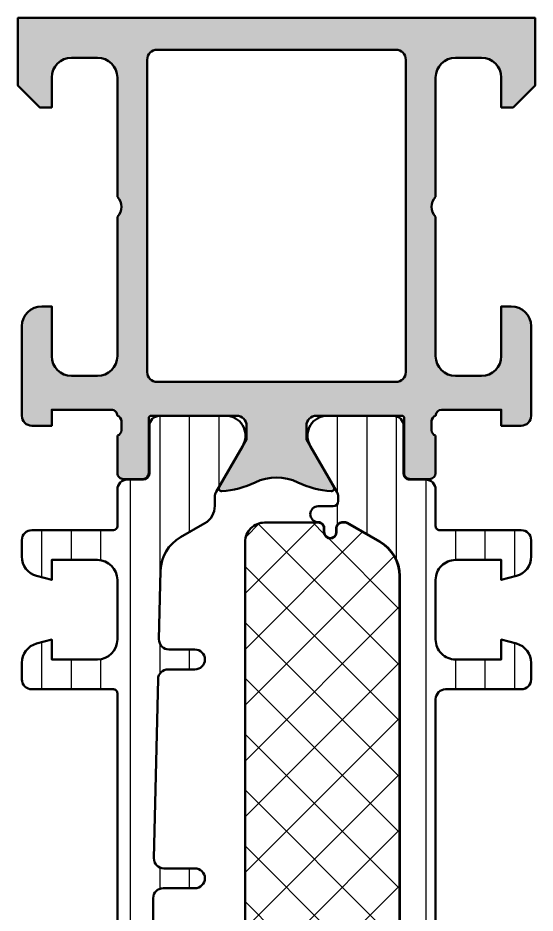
# Model space of a CAD drawing. Extents: x 0 to 107, y 0 to 90.
# Drawn here: x 30 to 56, y 45 to 90 of the extents above; entities that cross this region are included whole.
import ezdxf

# ---------------------------------------------------------------- set-up
doc = ezdxf.new("R2010")
doc.units = 0
for name, color, linetype, lineweight in [('0S-Alu contour', 7, 'Continuous', 50), ('0S-Alu hatch', 252, 'Continuous', 25), ('0S-Plastic contour', 254, 'Continuous', 50), ('0S-Plastic hatch', 253, 'Continuous', 25), ('0S-PT contour', 91, 'Continuous', 50), ('0S-PT hatch', 103, 'Continuous', 25)]:
    doc.layers.add(name, color=color, linetype=linetype, lineweight=lineweight)
pattern_1 = [(90, (0, 0), (-1.4859, 0), [])]

# ---------------------------------------------------------------- blocks, each defined once
blk = doc.blocks.new('284595__3BD5218A_EC64_46D0_82F6_E724B18B5A6B___8C823712_306E_4C20_992F_7DF434654752_')
at = {"layer": '0S-Plastic hatch'}
h = blk.add_hatch(dxfattribs=at)
h.set_pattern_fill('ANSI31', color=256, scale=0.4680000000000001, angle=45, style=0)
h.set_pattern_definition(pattern_1)
edge = h.paths.add_edge_path()
edge.add_line((55.80000031716405, 62.91925062692974), (55.80000031716405, 63.74999985030413))
edge.add_arc((55.30000031716406, 63.74999985030415), 0.4999999999999858, 0, 89.99999999999837)
edge.add_line((55.30000031716408, 64.24999985030414), (51.20000031716406, 64.24999985030408))
edge.add_ellipse((51.20000031716405, 64.44999985030408), major_axis=(-0.2000000000000028, 0), ratio=1, start_angle=0, end_angle=90.00000000000199, ccw=False)
edge.add_line((51.00000031716406, 64.44999985030408), (51.00000031716405, 66.2900055292136))
edge.add_arc((50.50000299606637, 66.2900055292136), 0.4999973210976876, 0, 90.00030698202619)
edge.add_line((50.50000031715716, 66.7900028503041), (49.68966898382381, 66.7900028503041))
edge.add_ellipse((49.6896689838238, 67.0900028503041), major_axis=(-0.2999999999999829, 0), ratio=1, start_angle=0, end_angle=90.00000000000409, ccw=False)
edge.add_line((49.38966898382381, 67.0900028503041), (49.39000093422084, 69.49000123324036))
edge.add_arc((48.89000495678221, 69.49000387286549), 0.4999959774455975, 359.9996975182267, 450.0003024811826)
edge.add_line((48.89000231715716, 69.98999985030412), (45.41346081905766, 69.98999985030412))
edge.add_arc((45.55577146804902, 69.00018177558127), 0.9999960709244742, 98.18160805189984, 212.7270160998405)
edge.add_line((44.71451881905767, 68.45954685030412), (46.03303566836882, 66.17580836363183))
edge.add_ellipse((45.6000229516385, 65.9258083893323), major_axis=(-0.4999999999999406, 0), ratio=1, start_angle=179.994256176766, end_angle=209.9999965993448, ccw=False)
edge.add_line((46.10002294912599, 65.92575826501847), (46.10000031715464, 65.69999985032166))
edge.add_ellipse((45.85000031713714, 65.69999985032165), major_axis=(-0.2500000000175007, 0), ratio=1, start_angle=90.00000000000159, end_angle=180, ccw=False)
edge.add_line((45.85000031713714, 65.44999985030415), (45.09959367777305, 65.44999985030411))
edge.add_arc((45.09959367777305, 65.05074077718734), 0.3992590731167667, 90, 270)
edge.add_ellipse((45.09959367777309, 64.34999985030403), major_axis=(-0.3014818537665462, 0), ratio=1, start_angle=180, end_angle=270.00000000000676, ccw=False)
edge.add_line((45.40107553153964, 64.34999985030407), (45.40107553153964, 64.14942905501786))
edge.add_arc((45.7005047362534, 64.14942905501789), 0.2994292047137605, 180, 360)
edge.add_line((45.99993394096716, 64.14942905501792), (45.99993394096716, 64.34999985030419))
edge.add_ellipse((46.29993394096714, 64.34999985030414), major_axis=(-0.2999999999999758, 0), ratio=1, start_angle=273.39363927145547, end_angle=360, ccw=False)
edge.add_line((46.2821752750787, 64.64947377201662), (46.46501312662448, 64.64947377201665))
edge.add_ellipse((46.46501312662459, 64.44947377201655), major_axis=(-0.2000000000001023, 0), ratio=1, start_angle=240.0000000000378, end_angle=270.0000000000305, ccw=False)
edge.add_line((46.56501312662452, 64.62267885277359), (48.20000031716407, 63.67871855819386))
edge.add_ellipse((47.20000031716416, 61.94666775062508), major_axis=(-1.999999999999871, 0), ratio=1, start_angle=180, end_angle=240.0000000000009, ccw=False)
edge.add_line((49.20000031716404, 61.9466677506251), (49.20000031716405, 20.55333194993597))
edge.add_ellipse((47.20000031716406, 20.553331949936), major_axis=(-1.999999999999985, 0), ratio=1, start_angle=119.9999999999998, end_angle=180, ccw=False)
edge.add_line((48.20000031716404, 18.82128114236713), (46.56501312662454, 17.87732084778762))
edge.add_ellipse((46.46501312662434, 18.05052592854439), major_axis=(-0.2000000000000009, 0), ratio=1, start_angle=90.00000000006918, end_angle=120.00000000006611, ccw=False)
edge.add_line((46.46501312662458, 17.85052592854439), (46.28217527507868, 17.85052592854445))
edge.add_ellipse((46.29993394096711, 18.14999985025689), major_axis=(-0.2999999999999501, 0), ratio=1, start_angle=0, end_angle=86.60636072854561, ccw=False)
edge.add_line((45.99993394096716, 18.14999985025688), (45.99993394096716, 18.35057064554315))
edge.add_arc((45.7005047362534, 18.35057064554315), 0.2994292047137605, 0, 180)
edge.add_line((45.40107553153965, 18.35057064554315), (45.40107553153965, 18.14999985025688))
edge.add_ellipse((45.0995936777731, 18.14999985025699), major_axis=(-0.3014818537665462, 0), ratio=1, start_angle=89.99999999999199, end_angle=180, ccw=False)
edge.add_arc((45.09959367777305, 17.4492589233737), 0.3992590731167524, 90, 270)
edge.add_line((45.09959367777305, 17.04999985025694), (45.85000031713718, 17.04999985025692))
edge.add_ellipse((45.85000031713716, 16.79999985023943), major_axis=(-0.2500000000174865, 0), ratio=1, start_angle=180, end_angle=269.9999999999935, ccw=False)
edge.add_line((46.10000031715464, 16.79999985023935), (46.10002294912599, 16.57424143554255))
edge.add_ellipse((45.60002295163844, 16.57419131122876), major_axis=(-0.5000000000000032, 0), ratio=1, start_angle=150.0000034006535, end_angle=180.0057438232342, ccw=False)
edge.add_line((46.03303566836881, 16.32419133692919), (44.71451881905767, 14.04045285025691))
edge.add_arc((45.55577146804902, 13.49981792497976), 0.9999960709244718, 147.2729839001593, 261.8183919481001)
edge.add_line((45.41346081905766, 12.50999985025691), (48.89000231715716, 12.50999985025692))
edge.add_arc((48.89000495678221, 13.00999582769554), 0.4999959774455886, 269.9996975188158, 360.0003024817733)
edge.add_line((49.39000093422083, 13.00999846732063), (49.38966898382381, 15.4099968502569))
edge.add_ellipse((49.68966898382381, 15.4099968502569), major_axis=(-0.3000000000000043, 0), ratio=1, start_angle=269.99999999999864, end_angle=360, ccw=False)
edge.add_line((49.68966898382382, 15.70999685025691), (50.50000031715717, 15.70999685025691))
edge.add_arc((50.50000299606637, 16.20999417134742), 0.4999973210976877, 269.9996930179747, 360)
edge.add_line((51.00000031716405, 16.20999417134742), (51.00000031716405, 18.04999985025686))
edge.add_ellipse((51.20000031716408, 18.04999985025691), major_axis=(-0.2000000000000242, 0), ratio=1, start_angle=270.00000000001427, end_angle=360, ccw=False)
edge.add_line((51.20000031716403, 18.24999985025694), (55.30000031716406, 18.24999985025687))
edge.add_arc((55.30000031716405, 18.74999985025687), 0.4999999999999929, 270.0000000000008, 360)
edge.add_line((55.80000031716405, 18.74999985025688), (55.80000031716405, 19.58074907363124))
edge.add_arc((54.80000031716406, 19.58074907363126), 0.9999999999999857, 0, 74.99999999999942)
edge.add_line((55.05881936226659, 20.54667489992031), (54.30000031716405, 20.74999985025693))
edge.add_line((54.30000031716405, 20.74999985025693), (54.30000031716405, 19.74999985025693))
edge.add_line((54.30000031716405, 19.74999985025693), (52.00000031716405, 19.74999985025693))
edge.add_ellipse((52.00000031716405, 20.74999985025693), major_axis=(-1, 0), ratio=1, start_angle=0, end_angle=90, ccw=False)
edge.add_line((51.00000031716405, 20.74999985025693), (51.00000031716405, 23.74999985025699))
edge.add_ellipse((52.00000031716398, 23.74999985025695), major_axis=(-0.999999999999929, 0), ratio=1, start_angle=269.99999999999676, end_angle=360, ccw=False)
edge.add_line((52.00000031716403, 24.74999985025688), (54.30000031716405, 24.74999985025691))
edge.add_line((54.30000031716405, 24.74999985025691), (54.30000031716405, 23.74999985025699))
edge.add_line((54.30000031716405, 23.74999985025699), (55.05881936226651, 23.95332480059347))
edge.add_arc((54.80000031716397, 24.91925062688263), 1.000000000000094, 285.0000000000002, 360)
edge.add_line((55.80000031716405, 24.91925062688262), (55.80000031716405, 25.74999985025697))
edge.add_arc((55.30000031716409, 25.74999985025697), 0.4999999999999574, 0, 89.9999999999992)
edge.add_line((55.3000003171641, 26.24999985025693), (51.50000031716405, 26.24999985025694))
edge.add_ellipse((51.50000031716403, 26.74999985025691), major_axis=(-0.4999999999999787, 0), ratio=1, start_angle=0, end_angle=90.00000000000239, ccw=False)
edge.add_line((51.00000031716405, 26.74999985025691), (51.00000031716405, 55.74999985030407))
edge.add_ellipse((51.50000031716405, 55.74999985030412), major_axis=(-0.5, 0), ratio=1, start_angle=270.0000000000008, end_angle=360, ccw=False)
edge.add_line((51.50000031716404, 56.24999985030412), (55.30000031716411, 56.24999985030411))
edge.add_arc((55.30000031716408, 56.74999985030407), 0.4999999999999574, 270.0000000000041, 360)
edge.add_line((55.80000031716404, 56.7499998503041), (55.80000031716405, 57.58074907367852))
edge.add_arc((54.80000031716408, 57.58074907367852), 0.9999999999999715, 0, 75.00000000000126)
edge.add_line((55.05881936226657, 58.54667489996757), (54.30000031716405, 58.74999985030411))
edge.add_line((54.30000031716405, 58.74999985030411), (54.30000031716405, 57.74999985030412))
edge.add_line((54.30000031716405, 57.74999985030412), (52.00000031716408, 57.74999985030412))
edge.add_ellipse((52.00000031716404, 58.7499998503041), major_axis=(-0.9999999999999928, 0), ratio=1, start_angle=0, end_angle=90.00000000000199, ccw=False)
edge.add_line((51.00000031716405, 58.7499998503041), (51.00000031716405, 61.74999985030416))
edge.add_ellipse((52.00000031716406, 61.74999985030411), major_axis=(-1.000000000000007, 0), ratio=1, start_angle=269.99999999999795, end_angle=360, ccw=False)
edge.add_line((52.0000003171641, 62.74999985030412), (54.30000031716405, 62.74999985030406))
edge.add_line((54.30000031716405, 62.74999985030406), (54.30000031716405, 61.74999985030413))
edge.add_line((54.30000031716405, 61.74999985030413), (55.0588193622666, 61.95332480064076))
edge.add_arc((54.80000031716412, 62.91925062692977), 0.9999999999999246, 284.9999999999986, 360)
at = {"layer": '0S-Plastic contour', "color": 7}
for points in [[(48.89000231715716, 69.98999985030412), (45.41346081905766, 69.98999985030412)], [(49.38966898382381, 67.0900028503041), (49.39000093422084, 69.49000123324036)], [(44.71451881905767, 68.45954685030412), (46.03303566836882, 66.17580836363183)], [(50.50000031715716, 66.7900028503041), (49.68966898382381, 66.7900028503041)], [(51.00000031716406, 64.44999985030408), (51.00000031716405, 66.2900055292136)], [(46.10002294912599, 65.92575826501847), (46.10000031715464, 65.69999985032166)], [(45.85000031713714, 65.44999985030415), (45.09959367777305, 65.44999985030411)], [(46.2821752750787, 64.64947377201662), (46.46501312662448, 64.64947377201665)], [(46.56501312662452, 64.62267885277359), (48.20000031716407, 63.67871855819386)], [(45.40107553153964, 64.34999985030407), (45.40107553153964, 64.14942905501786)], [(45.99993394096716, 64.14942905501792), (45.99993394096716, 64.34999985030419)], [(55.30000031716408, 64.24999985030414), (51.20000031716406, 64.24999985030408)], [(55.80000031716405, 62.91925062692974), (55.80000031716405, 63.74999985030413)], [(52.0000003171641, 62.74999985030412), (54.30000031716405, 62.74999985030406), (54.30000031716405, 61.74999985030413), (55.0588193622666, 61.95332480064076)], [(49.20000031716404, 61.9466677506251), (49.20000031716405, 20.55333194993597)], [(51.00000031716405, 58.7499998503041), (51.00000031716405, 61.74999985030416)], [(55.05881936226657, 58.54667489996757), (54.30000031716405, 58.74999985030411), (54.30000031716405, 57.74999985030412), (52.00000031716408, 57.74999985030412)], [(55.80000031716404, 56.7499998503041), (55.80000031716405, 57.58074907367852)], [(51.50000031716404, 56.24999985030412), (55.30000031716411, 56.24999985030411)], [(51.00000031716405, 26.74999985025691), (51.00000031716405, 55.74999985030407)], [(55.3000003171641, 26.24999985025693), (51.50000031716405, 26.24999985025694)], [(55.80000031716405, 24.91925062688262), (55.80000031716405, 25.74999985025697)], [(52.00000031716403, 24.74999985025688), (54.30000031716405, 24.74999985025691), (54.30000031716405, 23.74999985025699), (55.05881936226651, 23.95332480059347)], [(51.00000031716405, 20.74999985025693), (51.00000031716405, 23.74999985025699)], [(55.05881936226659, 20.54667489992031), (54.30000031716405, 20.74999985025693), (54.30000031716405, 19.74999985025693), (52.00000031716405, 19.74999985025693)], [(55.80000031716405, 18.74999985025688), (55.80000031716405, 19.58074907363124)], [(48.20000031716404, 18.82128114236713), (46.56501312662454, 17.87732084778762)], [(45.40107553153965, 18.35057064554315), (45.40107553153965, 18.14999985025688)], [(45.99993394096716, 18.14999985025688), (45.99993394096716, 18.35057064554315)], [(51.00000031716405, 16.20999417134742), (51.00000031716405, 18.04999985025686)], [(51.20000031716403, 18.24999985025694), (55.30000031716406, 18.24999985025687)], [(46.46501312662458, 17.85052592854439), (46.28217527507868, 17.85052592854445)], [(45.09959367777305, 17.04999985025694), (45.85000031713718, 17.04999985025692)], [(46.10000031715464, 16.79999985023935), (46.10002294912599, 16.57424143554255)], [(46.03303566836881, 16.32419133692919), (44.71451881905767, 14.04045285025691)], [(49.39000093422083, 13.00999846732063), (49.38966898382381, 15.4099968502569)], [(49.68966898382382, 15.70999685025691), (50.50000031715717, 15.70999685025691)], [(45.41346081905766, 12.50999985025691), (48.89000231715716, 12.50999985025692)]]:
    blk.add_lwpolyline(points, dxfattribs=at)
for centre, radius, start, end in [((45.55577146804902, 69.00018177558127), 0.9999960709244742, 98.18160805189984, 212.7270160998405), ((48.89000495678221, 69.49000387286549), 0.4999959774455975, 359.9996975182267, 90.00030248118262), ((50.50000299606637, 66.2900055292136), 0.4999973210976876, 0, 90.00030698202619), ((45.09959367777305, 65.05074077718734), 0.3992590731167667, 90, 270), ((45.7005047362534, 64.14942905501789), 0.2994292047137605, 180, 0), ((55.30000031716406, 63.74999985030415), 0.4999999999999858, 0, 89.99999999999837), ((54.80000031716412, 62.91925062692977), 0.9999999999999246, 284.9999999999986, 0), ((54.80000031716408, 57.58074907367852), 0.9999999999999715, 0, 75.00000000000126), ((55.30000031716408, 56.74999985030407), 0.4999999999999574, 270.0000000000041, 0), ((55.30000031716409, 25.74999985025697), 0.4999999999999574, 0, 89.9999999999992), ((54.80000031716397, 24.91925062688263), 1.000000000000094, 285.0000000000002, 0), ((54.80000031716406, 19.58074907363126), 0.9999999999999857, 0, 74.99999999999942), ((45.7005047362534, 18.35057064554315), 0.2994292047137605, 0, 180), ((55.30000031716405, 18.74999985025687), 0.4999999999999929, 270.0000000000008, 0), ((45.09959367777305, 17.4492589233737), 0.3992590731167524, 90, 270), ((50.50000299606637, 16.20999417134742), 0.4999973210976877, 269.9996930179747, 0), ((45.55577146804902, 13.49981792497976), 0.9999960709244718, 147.2729839001593, 261.8183919481001), ((48.89000495678221, 13.00999582769554), 0.4999959774455886, 269.9996975188158, 0.0003024817733149)]:
    blk.add_arc(centre, radius, start, end, dxfattribs=at)
at = {"layer": '0S-Plastic contour', "color": 7, "extrusion": (0, 0, -1)}
for centre, radius, start, end in [((-49.6896689838238, 67.0900028503041), 0.2999999999999829, 269.9999999999959, 0), ((-45.6000229516385, 65.9258083893323), 0.4999999999999406, 150.0000034006552, 180.0057438232341), ((-45.85000031713714, 65.69999985032165), 0.2500000000175007, 180, 269.9999999999984), ((-45.09959367777309, 64.34999985030403), 0.3014818537665462, 89.99999999999324, 180), ((-46.29993394096714, 64.34999985030414), 0.2999999999999758, 0, 86.60636072854453), ((-46.46501312662459, 64.44947377201655), 0.2000000000001023, 89.99999999996946, 119.9999999999622), ((-51.20000031716405, 64.44999985030408), 0.2000000000000028, 269.999999999998, 0), ((-47.20000031716416, 61.94666775062508), 1.999999999999871, 119.9999999999991, 180), ((-52.00000031716406, 61.74999985030411), 1.000000000000007, 0, 90.00000000000205), ((-52.00000031716404, 58.7499998503041), 0.9999999999999928, 269.999999999998, 0), ((-51.50000031716405, 55.74999985030412), 0.5, 0, 89.9999999999992), ((-51.50000031716403, 26.74999985025691), 0.4999999999999787, 269.9999999999976, 0), ((-52.00000031716398, 23.74999985025695), 0.999999999999929, 0, 90.00000000000325), ((-52.00000031716405, 20.74999985025693), 1, 270, 0), ((-47.20000031716406, 20.553331949936), 1.999999999999985, 180, 240.0000000000002), ((-45.0995936777731, 18.14999985025699), 0.3014818537665462, 180, 270.0000000000081), ((-46.29993394096711, 18.14999985025689), 0.2999999999999501, 273.3936392714544, 0), ((-51.20000031716408, 18.04999985025691), 0.2000000000000242, 0, 89.99999999998575), ((-46.46501312662434, 18.05052592854439), 0.2000000000000009, 239.9999999999339, 269.9999999999308), ((-45.85000031713716, 16.79999985023943), 0.2500000000174865, 90.00000000000651, 180), ((-45.60002295163844, 16.57419131122876), 0.5000000000000032, 179.9942561767658, 209.9999965993466), ((-49.68966898382381, 15.4099968502569), 0.3000000000000043, 0, 90.00000000000136)]:
    blk.add_arc(centre, radius, start, end, dxfattribs=at)
blk = doc.blocks.new('284595__2F84A031_DEBF_424D_8AE3_DE69FA4126D9___E6060018_582E_46AF_AE47_4A35C53AFE25_')
at = {"layer": '0S-Plastic hatch'}
h = blk.add_hatch(dxfattribs=at)
h.set_pattern_fill('ANSI31', color=256, scale=0.4680000000000001, angle=45, style=0)
h.set_pattern_definition(pattern_1)
edge = h.paths.add_edge_path()
edge.add_ellipse((31.20000000000099, 62.91925062693178), major_axis=(-1.000000000000535, 0), ratio=1, start_angle=0, end_angle=75.0000000000345, ccw=False)
edge.add_line((30.20000000000045, 62.91925062693178), (30.20000000000044, 63.74999985030459))
edge.add_ellipse((30.70000000000068, 63.74999985030434), major_axis=(-0.5000000000002381, 0), ratio=1, start_angle=269.99999999997556, end_angle=360, ccw=False)
edge.add_line((30.70000000000089, 64.24999985030459), (34.80000000000063, 64.24999985030459))
edge.add_arc((34.80000000000063, 64.4499998503046), 0.2000000000000028, 270, 360)
edge.add_line((35.00000000000063, 64.4499998503046), (35.00000000000063, 66.29000285025734))
edge.add_ellipse((35.50000000000022, 66.29000285025732), major_axis=(-0.4999999999995879, 0), ratio=1, start_angle=270.00000000000324, end_angle=360, ccw=False)
edge.add_line((35.50000000000018, 66.79000285025691), (36.31033401224267, 66.79000285025693))
edge.add_arc((36.31033401224266, 67.09000285025691), 0.2999999999999829, 270.0000000000013, 360)
edge.add_line((36.61033401224264, 67.09000285025692), (36.60999938293642, 69.49000123319323))
edge.add_ellipse((37.10999536037505, 69.4900038728183), major_axis=(-0.4999959774455975, 0), ratio=1, start_angle=-90.00030248118583, end_angle=0.0003024817733034979, ccw=False)
edge.add_line((37.10999800000013, 69.98999985025694), (40.58653949809958, 69.98999985025692))
edge.add_ellipse((40.44422884910825, 69.00018177553409), major_axis=(-0.9999960709244572, 0), ratio=1, start_angle=147.2729839001601, end_angle=261.81839194810124, ccw=False)
edge.add_line((41.28548149809958, 68.45954685025696), (39.96696464514093, 66.17580835726693))
edge.add_arc((40.3999773618715, 65.92580838296726), 0.5000000000002208, 150.0000034006553, 180.545223452837)
edge.add_line((39.89999999999997, 65.92105048256965), (39.89999999999999, 65.46850439263427))
edge.add_ellipse((38.90000000000002, 65.46850439263429), major_axis=(-0.9999999999999715, 0), ratio=1, start_angle=119.9999999999952, end_angle=180, ccw=False)
edge.add_line((39.39999999999993, 64.60247898884982), (38.17314668627397, 63.89415489791396))
edge.add_arc((39.1731466862739, 62.16210409034506), 1.999999999999996, 119.9999999999979, 178.6586049342205)
edge.add_line((37.17369477176714, 62.20892333398719), (37.0929745655149, 58.7617046611675))
edge.add_arc((37.5928375441416, 58.74999985025699), 0.5000000000000022, 178.6586049342235, 270.0000000000008)
edge.add_line((37.59283754414161, 58.249999850257), (38.90000000000016, 58.24999985025698))
edge.add_ellipse((38.90000000000016, 57.74999985025698), major_axis=(-0.5, 0), ratio=1, start_angle=90, end_angle=270, ccw=False)
edge.add_line((38.90000000000016, 57.24999985025698), (37.54600546650829, 57.24999985025699))
edge.add_arc((37.54600546650828, 56.74999985025699), 0.5, 89.9999999999992, 178.6586049342197)
edge.add_line((37.04614248788159, 56.76170466116754), (36.83539813853171, 47.76170466116749))
edge.add_arc((37.3352611171584, 47.74999985025696), 0.5000000000000026, 178.6586049342213, 270.0000000000008)
edge.add_line((37.33526111715841, 47.24999985025696), (38.90000000000016, 47.24999985025698))
edge.add_ellipse((38.90000000000016, 46.74999985025698), major_axis=(-0.5, 0), ratio=1, start_angle=90, end_angle=270, ccw=False)
edge.add_line((38.90000000000016, 46.24999985025698), (37.30000000000011, 46.24999985025699))
edge.add_arc((37.30000000000011, 45.74999985025698), 0.5000000000000071, 90.00000000000081, 180)
edge.add_line((36.8000000000001, 45.74999985025698), (36.8000000000001, 36.74999985025698))
edge.add_arc((37.30000000000011, 36.74999985025698), 0.5000000000000071, 180, 270)
edge.add_line((37.30000000000011, 36.24999985025698), (38.90000000000016, 36.24999985025699))
edge.add_ellipse((38.90000000000016, 35.74999985025698), major_axis=(-0.5, 0), ratio=1, start_angle=90, end_angle=270, ccw=False)
edge.add_line((38.90000000000016, 35.24999985025699), (37.33526111715836, 35.24999985025698))
edge.add_arc((37.33526111715836, 34.74999985025702), 0.4999999999999574, 90, 181.3413950657781)
edge.add_line((36.8353981385317, 34.7382950393465), (37.0461424878816, 25.73829503934645))
edge.add_arc((37.54600546650829, 25.74999985025698), 0.5000000000000027, 181.3413950657792, 270)
edge.add_line((37.54600546650829, 25.24999985025698), (38.90000000000016, 25.24999985025698))
edge.add_ellipse((38.90000000000016, 24.74999985025698), major_axis=(-0.5, 0), ratio=1, start_angle=90.0000000000008, end_angle=270.0000000000008, ccw=False)
edge.add_line((38.90000000000016, 24.24999985025698), (37.59283754414159, 24.24999985025698))
edge.add_arc((37.59283754414159, 23.74999985025699), 0.5, 90, 181.3413950657786)
edge.add_line((37.09297456551489, 23.73829503934645), (37.17369477176714, 20.2910763665268))
edge.add_arc((39.17314668627412, 20.33789561016892), 2.000000000000209, 181.3413950657786, 240.0000000000014)
edge.add_line((38.17314668627406, 18.60584480259983), (39.39999999999992, 17.89752071166406))
edge.add_ellipse((38.9, 17.03149530787961), major_axis=(-0.9999999999999717, 0), ratio=1, start_angle=180, end_angle=240.00000000000472, ccw=False)
edge.add_line((39.89999999999998, 17.03149530787961), (39.89999999999998, 16.57894921794381))
edge.add_arc((40.3999773618713, 16.5741913175465), 0.499999999999992, 179.4547765471984, 209.9999965993451)
edge.add_line((39.96696464514093, 16.32419134324695), (41.28548149809958, 14.04045285025692))
edge.add_ellipse((40.44422884910822, 13.49981792497978), major_axis=(-0.9999960709244801, 0), ratio=1, start_angle=98.18160805189979, end_angle=212.7270160998399, ccw=False)
edge.add_line((40.58653949809958, 12.50999985025692), (37.10999800000012, 12.50999985025692))
edge.add_ellipse((37.10999536037504, 13.00999582769554), major_axis=(-0.4999959774455833, 0), ratio=1, start_angle=-0.0003024817733034979, end_angle=90.00030248118668, ccw=False)
edge.add_line((36.60999938293642, 13.00999846732574), (36.61033401224265, 15.40999685025693))
edge.add_arc((36.31033401224264, 15.40999685025692), 0.3000000000000043, 0, 90)
edge.add_line((36.31033401224264, 15.70999685025693), (35.50000000000011, 15.70999685025692))
edge.add_ellipse((35.50000000000011, 16.20999685025687), major_axis=(-0.4999999999999432, 0), ratio=1, start_angle=0, end_angle=89.9999999999992, ccw=False)
edge.add_line((35.00000000000017, 16.20999685025686), (35.00000000000017, 18.04999985025722))
edge.add_arc((34.80000000000017, 18.04999985025722), 0.2000000000000028, 0, 89.99999999998575)
edge.add_line((34.80000000000022, 18.24999985025722), (30.7000000000009, 18.2499998502582))
edge.add_ellipse((30.70000000000045, 18.74999985025821), major_axis=(-0.5000000000000036, 0), ratio=1, start_angle=0, end_angle=90.00000000005173, ccw=False)
edge.add_line((30.20000000000044, 18.7499998502582), (30.20000000000135, 19.58074907363076))
edge.add_ellipse((31.20000000000041, 19.58074907363197), major_axis=(-0.9999999999990585, 0), ratio=1, start_angle=285.000000000061, end_angle=360, ccw=False)
edge.add_line((30.94118095489711, 20.54667489991985), (31.70000000000044, 20.7499998502573))
edge.add_line((31.70000000000044, 20.7499998502573), (31.69999999999954, 19.74999985025729))
edge.add_line((31.69999999999954, 19.74999985025729), (34.00000000000062, 19.74999985025729))
edge.add_arc((33.99999999999995, 20.74999985025753), 1.000000000000227, 270.0000000000391, 360)
edge.add_line((35.00000000000017, 20.74999985025753), (35.00000000000063, 23.7499998502582))
edge.add_arc((34.00000000000086, 23.74999985025752), 0.9999999999997726, 0, 90.00000000003907)
edge.add_line((34.00000000000017, 24.74999985025729), (31.69999999999999, 24.74999985025639))
edge.add_line((31.69999999999999, 24.74999985025639), (31.69999999999999, 23.74999985025912))
edge.add_line((31.69999999999999, 23.74999985025912), (30.94118095489711, 23.9533248005911))
edge.add_ellipse((31.20000000000328, 24.91925062688166), major_axis=(-1.000000000002375, 0), ratio=1, start_angle=0, end_angle=74.99999999982032, ccw=False)
edge.add_line((30.2000000000009, 24.91925062688166), (30.20000000000044, 25.7499998502573))
edge.add_ellipse((30.70000000000045, 25.74999985025729), major_axis=(-0.5000000000000036, 0), ratio=1, start_angle=270.0000000000004, end_angle=360, ccw=False)
edge.add_line((30.70000000000045, 26.2499998502573), (34.80000000000109, 26.2499998502573))
edge.add_arc((34.80000000000109, 26.4499998502573), 0.2000000000000028, 270, 360)
edge.add_line((35.00000000000109, 26.4499998502573), (35.00000000000062, 56.04999985030648))
edge.add_arc((34.80000000000062, 56.04999985030648), 0.2000000000000099, 0, 90.0000000000122)
edge.add_line((34.80000000000057, 56.24999985030649), (30.69999999999999, 56.24999985030551))
edge.add_ellipse((30.69999999999998, 56.74999985030459), major_axis=(-0.4999999999990834, 0), ratio=1, start_angle=0, end_angle=90.0000000000012, ccw=False)
edge.add_line((30.2000000000009, 56.74999985030459), (30.19999999999999, 57.58074907367804))
edge.add_ellipse((31.19999999999877, 57.58074907367832), major_axis=(-0.9999999999987814, 0), ratio=1, start_angle=284.99999999999545, end_angle=360, ccw=False)
edge.add_line((30.94118095489664, 58.54667489996622), (31.69999999999999, 58.74999985030457))
edge.add_line((31.69999999999999, 58.74999985030457), (31.70000000000044, 57.74999985030458))
edge.add_line((31.70000000000044, 57.74999985030458), (34.00000000000154, 57.74999985030548))
edge.add_arc((34.00000000000131, 58.74999985030389), 0.9999999999984083, 270.0000000000134, 360)
edge.add_line((34.99999999999972, 58.74999985030389), (35.00000000000154, 61.74999985030277))
edge.add_arc((34.0000000000004, 61.74999985030345), 1.000000000001136, 0, 89.99999999993486)
edge.add_line((34.00000000000154, 62.74999985030459), (31.69999999999999, 62.74999985030458))
edge.add_line((31.69999999999999, 62.74999985030458), (31.69999999999999, 61.74999985030551))
edge.add_line((31.69999999999999, 61.74999985030551), (30.94118095489891, 61.95332480064204))
at = {"layer": '0S-Plastic contour', "color": 7}
for points in [[(37.10999800000013, 69.98999985025694), (40.58653949809958, 69.98999985025692)], [(36.61033401224264, 67.09000285025692), (36.60999938293642, 69.49000123319323)], [(41.28548149809958, 68.45954685025696), (39.96696464514093, 66.17580835726693)], [(35.50000000000018, 66.79000285025691), (36.31033401224267, 66.79000285025693)], [(35.00000000000063, 64.4499998503046), (35.00000000000063, 66.29000285025734)], [(39.89999999999997, 65.92105048256965), (39.89999999999999, 65.46850439263427)], [(39.39999999999993, 64.60247898884982), (38.17314668627397, 63.89415489791396)], [(30.70000000000089, 64.24999985030459), (34.80000000000063, 64.24999985030459)], [(30.20000000000045, 62.91925062693178), (30.20000000000044, 63.74999985030459)], [(34.00000000000154, 62.74999985030459), (31.69999999999999, 62.74999985030458), (31.69999999999999, 61.74999985030551), (30.94118095489891, 61.95332480064204)], [(37.17369477176714, 62.20892333398719), (37.0929745655149, 58.7617046611675)], [(34.99999999999972, 58.74999985030389), (35.00000000000154, 61.74999985030277)], [(30.94118095489664, 58.54667489996622), (31.69999999999999, 58.74999985030457), (31.70000000000044, 57.74999985030458), (34.00000000000154, 57.74999985030548)], [(37.59283754414161, 58.249999850257), (38.90000000000016, 58.24999985025698)], [(30.2000000000009, 56.74999985030459), (30.19999999999999, 57.58074907367804)], [(38.90000000000016, 57.24999985025698), (37.54600546650829, 57.24999985025699)], [(37.04614248788159, 56.76170466116754), (36.83539813853171, 47.76170466116749)], [(34.80000000000057, 56.24999985030649), (30.69999999999999, 56.24999985030551)], [(35.00000000000109, 26.4499998502573), (35.00000000000062, 56.04999985030648)], [(37.33526111715841, 47.24999985025696), (38.90000000000016, 47.24999985025698)], [(38.90000000000016, 46.24999985025698), (37.30000000000011, 46.24999985025699)], [(36.8000000000001, 45.74999985025698), (36.8000000000001, 36.74999985025698)], [(37.30000000000011, 36.24999985025698), (38.90000000000016, 36.24999985025699)], [(38.90000000000016, 35.24999985025699), (37.33526111715836, 35.24999985025698)], [(36.8353981385317, 34.7382950393465), (37.0461424878816, 25.73829503934645)], [(30.70000000000045, 26.2499998502573), (34.80000000000109, 26.2499998502573)], [(30.2000000000009, 24.91925062688166), (30.20000000000044, 25.7499998502573)], [(37.54600546650829, 25.24999985025698), (38.90000000000016, 25.24999985025698)], [(34.00000000000017, 24.74999985025729), (31.69999999999999, 24.74999985025639), (31.69999999999999, 23.74999985025912), (30.94118095489711, 23.9533248005911)], [(38.90000000000016, 24.24999985025698), (37.59283754414159, 24.24999985025698)], [(35.00000000000017, 20.74999985025753), (35.00000000000063, 23.7499998502582)], [(37.09297456551489, 23.73829503934645), (37.17369477176714, 20.2910763665268)], [(30.94118095489711, 20.54667489991985), (31.70000000000044, 20.7499998502573), (31.69999999999954, 19.74999985025729), (34.00000000000062, 19.74999985025729)], [(30.20000000000044, 18.7499998502582), (30.20000000000135, 19.58074907363076)], [(38.17314668627406, 18.60584480259983), (39.39999999999992, 17.89752071166406)], [(34.80000000000022, 18.24999985025722), (30.7000000000009, 18.2499998502582)], [(35.00000000000017, 16.20999685025686), (35.00000000000017, 18.04999985025722)], [(39.89999999999998, 17.03149530787961), (39.89999999999998, 16.57894921794381)], [(39.96696464514093, 16.32419134324695), (41.28548149809958, 14.04045285025692)], [(36.31033401224264, 15.70999685025693), (35.50000000000011, 15.70999685025692)], [(36.60999938293642, 13.00999846732574), (36.61033401224265, 15.40999685025693)], [(40.58653949809958, 12.50999985025692), (37.10999800000012, 12.50999985025692)]]:
    blk.add_lwpolyline(points, dxfattribs=at)
at = {"layer": '0S-Plastic contour', "color": 7, "extrusion": (0, 0, -1)}
for centre, radius, start, end in [((-37.10999536037505, 69.4900038728183), 0.4999959774455975, 359.9996975182267, 90.00030248118587), ((-40.44422884910825, 69.00018177553409), 0.9999960709244572, 98.18160805189876, 212.72701609984), ((-35.50000000000022, 66.29000285025732), 0.4999999999995879, 0, 89.99999999999675), ((-38.90000000000002, 65.46850439263429), 0.9999999999999715, 180, 240.0000000000048), ((-30.70000000000068, 63.74999985030434), 0.5000000000002381, 0, 90.00000000002441), ((-31.20000000000099, 62.91925062693178), 1.000000000000535, 284.9999999999655, 0), ((-31.19999999999877, 57.58074907367832), 0.9999999999987814, 0, 75.00000000000458), ((-38.90000000000016, 57.74999985025698), 0.5, 90, 270), ((-30.69999999999998, 56.74999985030459), 0.4999999999990834, 269.9999999999988, 0), ((-38.90000000000016, 46.74999985025698), 0.5, 90, 270), ((-38.90000000000016, 35.74999985025698), 0.5, 90, 270), ((-30.70000000000045, 25.74999985025729), 0.5000000000000036, 0, 89.99999999999959), ((-38.90000000000016, 24.74999985025698), 0.5, 89.9999999999992, 269.9999999999992), ((-31.20000000000328, 24.91925062688166), 1.000000000002375, 285.0000000001797, 0), ((-31.20000000000041, 19.58074907363197), 0.9999999999990585, 0, 74.99999999993902), ((-30.70000000000045, 18.74999985025821), 0.5000000000000036, 269.9999999999483, 0), ((-38.9, 17.03149530787961), 0.9999999999999717, 119.9999999999953, 180), ((-35.50000000000011, 16.20999685025687), 0.4999999999999432, 270.0000000000008, 0), ((-40.44422884910822, 13.49981792497978), 0.9999960709244801, 147.2729839001601, 261.8183919481002), ((-37.10999536037504, 13.00999582769554), 0.4999959774455833, 269.9996975188133, 0.0003024817733149)]:
    blk.add_arc(centre, radius, start, end, dxfattribs=at)
at = {"layer": '0S-Plastic contour', "color": 7}
for centre, radius, start, end in [((36.31033401224266, 67.09000285025691), 0.2999999999999829, 270.0000000000013, 0), ((40.3999773618715, 65.92580838296726), 0.5000000000002208, 150.0000034006553, 180.545223452837), ((34.80000000000063, 64.4499998503046), 0.2000000000000028, 270, 0), ((39.1731466862739, 62.16210409034506), 1.999999999999996, 119.9999999999979, 178.6586049342205), ((34.0000000000004, 61.74999985030345), 1.000000000001136, 0, 89.99999999993486), ((34.00000000000131, 58.74999985030389), 0.9999999999984083, 270.0000000000134, 0), ((37.5928375441416, 58.74999985025699), 0.5000000000000022, 178.6586049342235, 270.0000000000008), ((37.54600546650828, 56.74999985025699), 0.5, 89.9999999999992, 178.6586049342197), ((34.80000000000062, 56.04999985030648), 0.2000000000000099, 0, 90.0000000000122), ((37.3352611171584, 47.74999985025696), 0.5000000000000026, 178.6586049342213, 270.0000000000008), ((37.30000000000011, 45.74999985025698), 0.5000000000000071, 90.00000000000081, 180), ((37.30000000000011, 36.74999985025698), 0.5000000000000071, 180, 270), ((37.33526111715836, 34.74999985025702), 0.4999999999999574, 90, 181.3413950657781), ((34.80000000000109, 26.4499998502573), 0.2000000000000028, 270, 0), ((37.54600546650829, 25.74999985025698), 0.5000000000000027, 181.3413950657792, 270), ((34.00000000000086, 23.74999985025752), 0.9999999999997726, 0, 90.00000000003907), ((37.59283754414159, 23.74999985025699), 0.5, 90, 181.3413950657786), ((33.99999999999995, 20.74999985025753), 1.000000000000227, 270.0000000000391, 0), ((39.17314668627412, 20.33789561016892), 2.000000000000209, 181.3413950657786, 240.0000000000014), ((34.80000000000017, 18.04999985025722), 0.2000000000000028, 0, 89.99999999998575), ((40.3999773618713, 16.5741913175465), 0.499999999999992, 179.4547765471984, 209.9999965993451), ((36.31033401224264, 15.40999685025692), 0.3000000000000043, 0, 90)]:
    blk.add_arc(centre, radius, start, end, dxfattribs=at)
blk = doc.blocks.new('345280__A5B21808_5DB6_4899_9D9B_3162394ADB28_')
at = {"layer": '0S-Alu hatch'}
h = blk.add_hatch(color=256, dxfattribs=at)
edge = h.paths.add_edge_path()
edge.add_line((54.89997977273072, 85.49999221932057), (54.30000418679322, 85.49999221932057))
edge.add_line((54.30000418679322, 85.49999221932057), (54.30000418679322, 87.00044998299246))
edge.add_arc((53.29991778751767, 87.00035595363408), 1.000086403695923, 0.0053870198493499, 89.99505011384058)
edge.add_line((53.30000418679322, 88.0004423535979), (51.99995535866822, 88.0004423535979))
edge.add_arc((52.00001016735646, 87.00038754529872), 1.00005480980111, 90.00314013440826, 179.997296995918)
edge.add_line((50.9999553586682, 87.00043472420535), (50.99995535866821, 80.9999998487151))
edge.add_arc((51.52479469898658, 80.4999998487151), 0.7248836686985141, 136.388423263687, 223.6115767363131)
edge.add_line((50.99995535866821, 79.9999998487151), (50.99995535866821, 72.9999998487151))
edge.add_arc((52.00001415639718, 73.00005864644407), 1.000058799457453, 180.003368663758, 269.9966313363588)
edge.add_line((51.99995535866822, 71.9999998487151), (53.30000418679322, 71.9999998487151))
edge.add_arc((53.29991671622427, 73.00008731928405), 1.000087474394158, 270.0050112560818, 359.9949887438899)
edge.add_line((54.30000418679322, 72.99999984871461), (54.30000418679322, 75.4999998487151))
edge.add_line((54.30000418679322, 75.4999998487151), (54.80000418679321, 75.4999998487151))
edge.add_ellipse((54.79991671622428, 74.49991237814616), major_axis=(-1.000087474394158, 0), ratio=1, start_angle=180.0050112561101, end_angle=269.9949887439186, ccw=False)
edge.add_line((55.80000418679322, 74.4999998487156), (55.79994315163697, 69.9999998487151))
edge.add_ellipse((55.29997389225764, 69.9999767370781), major_axis=(-0.4999692599135077, 0), ratio=1, start_angle=89.99647716776508, end_angle=180.0026485613532, ccw=False)
edge.add_line((55.29994315163697, 69.50000747810964), (54.29994315163696, 69.4999998487151))
edge.add_line((54.29994315163696, 69.4999998487151), (54.29994315163696, 70.29999527107839))
edge.add_line((54.29994315163696, 70.29999527107839), (51.30006831443908, 70.29999527107839))
edge.add_arc((51.30006831443908, 69.99980725838304), 0.3001880126953296, 90, 180)
edge.add_arc((51.07871674828679, 69.73228666638995), 0.2788950563274188, 106.4198764194929, 181.1645893740969)
edge.add_line((50.79987930174376, 69.72661825839158), (50.79987930174376, 69.27302425839159))
edge.add_arc((51.07874739738694, 69.26736359891453), 0.2789255417371505, 178.8371299271138, 253.5754054446433)
edge.add_line((50.99988030174376, 68.9998202583916), (50.99988030174376, 67.11980925838307))
edge.add_ellipse((50.69988030174375, 67.1198092583831), major_axis=(-0.3000000000000184, 0), ratio=1, start_angle=90.00000000000267, end_angle=180, ccw=False)
edge.add_line((50.69988030174376, 66.81980925838309), (49.71990598270099, 66.81980925838307))
edge.add_ellipse((49.71990598270098, 67.11980925838307), major_axis=(-0.2999999999999971, 0), ratio=1, start_angle=0, end_angle=90.00000000000142, ccw=False)
edge.add_line((49.41990598270098, 67.11980925838309), (49.41990598270098, 69.87999204579688))
edge.add_arc((49.29990598270098, 69.87999204579688), 0.1199999999999974, 0, 90.00009934834206)
edge.add_line((49.29990577462629, 69.9999920457967), (44.99998587624633, 69.99998458992604))
edge.add_arc((44.99996281293, 69.50000765353609), 0.4999769369218971, 89.997357016715, 180.0017687124012)
edge.add_line((44.49998587624633, 69.49999221932059), (44.49998587624634, 68.79998764168386))
edge.add_line((44.49998587624634, 68.79998764168386), (45.87859797871366, 66.41215359423326))
edge.add_ellipse((45.75822034875264, 66.34265376542074), major_axis=(-0.1390000000000027, 0), ratio=1, start_angle=85.80524143472479, end_angle=209.9999185203768, ccw=False)
edge.add_ellipse((46.08860886647984, 70.84733111772567), major_axis=(-4.655777016968524, 0), ratio=1, start_angle=64.42903826374942, end_angle=85.80524143472388, ccw=False)
edge.add_arc((42.99997061745727, 64.39245246021012), 2.499999999999984, 64.42903826375078, 115.5709617362493)
edge.add_ellipse((39.91133236843459, 70.84733111772607), major_axis=(-4.655777016968939, 0), ratio=1, start_angle=94.19475856527743, end_angle=115.5709617362499, ccw=False)
edge.add_ellipse((40.2417208861619, 66.34265376542072), major_axis=(-0.1390000000000101, 0), ratio=1, start_angle=-29.999918520375218, end_angle=94.194758565281, ccw=False)
edge.add_line((40.12134325620088, 66.41215359423325), (41.49995535866821, 68.79998764168386))
edge.add_line((41.49995535866821, 68.79998764168386), (41.49995535866821, 69.49999221932057))
edge.add_arc((40.99996824092189, 69.49999747231807), 0.4999871177739239, 359.9993980350857, 450.0014762355664)
edge.add_line((40.99995535866821, 69.99998458992604), (36.69997431904304, 69.99998458992604))
edge.add_arc((36.69997431904304, 69.87998458992604), 0.1200000000000045, 90, 180)
edge.add_line((36.57997431904303, 69.87998458992604), (36.57997431904305, 67.1198090601925))
edge.add_ellipse((36.27997431904302, 67.11980906019252), major_axis=(-0.3000000000000256, 0), ratio=1, start_angle=90.00000000000267, end_angle=180, ccw=False)
edge.add_line((36.27997431904304, 66.81980906019251), (35.30000000000026, 66.81980906019251))
edge.add_ellipse((35.30000000000023, 67.1198090601925), major_axis=(-0.2999999999999829, 0), ratio=1, start_angle=0, end_angle=90.00000000000409, ccw=False)
edge.add_line((35.00000000000025, 67.1198090601925), (35.00000000000026, 68.99982006020102))
edge.add_arc((34.92113290435709, 69.26736340072395), 0.2789255417371443, 286.4245945553553, 361.1628700728862)
edge.add_line((35.20000100000025, 69.27302406020101), (35.20000100000026, 69.72661806020102))
edge.add_arc((34.92116355345715, 69.73228646819939), 0.2788950563274875, 358.8354106259037, 433.5801235805069)
edge.add_arc((34.69981178911438, 69.99980711914415), 0.3001882108858411, 1.12296390393e-05, 90.03590778213963)
edge.add_line((34.69962365846561, 70.2999952710784), (31.70002860085571, 70.29999527107839))
edge.add_line((31.70002860085571, 70.29999527107839), (31.70002860085572, 69.4999998487151))
edge.add_line((31.70002860085572, 69.4999998487151), (30.70002860085572, 69.50000747810964))
edge.add_ellipse((30.69999786023508, 69.99997673707813), major_axis=(-0.4999692599135351, 0), ratio=1, start_angle=-0.0026485613531122, end_angle=90.00352283223123, ccw=False)
edge.add_line((30.20002860085572, 69.99999984871513), (30.19996756569947, 74.4999998487151))
edge.add_ellipse((31.20005503626842, 74.49991237814613), major_axis=(-1.000087474394169, 0), ratio=1, start_angle=270.0050112560824, end_angle=359.99498874388985, ccw=False)
edge.add_line((31.19996756569947, 75.4999998487151), (31.69996756569947, 75.4999998487151))
edge.add_line((31.69996756569947, 75.4999998487151), (31.69996756569947, 72.9999998487151))
edge.add_arc((32.70005503626841, 73.00008731928405), 1.000087474394158, 180.0050112561101, 269.9949887439178)
edge.add_line((32.69996756569946, 71.9999998487151), (34.00001639382447, 71.9999998487151))
edge.add_arc((33.9999575960955, 73.00005864644407), 1.000058799457453, 270.0033686636416, 359.996631336242)
edge.add_line((35.00001639382447, 72.99999984871305), (35.00001639382447, 79.9999998487151))
edge.add_arc((34.47517705350611, 80.4999998487151), 0.724883668698509, 316.3884232636866, 403.6115767363133)
edge.add_line((35.00001639382447, 80.9999998487151), (35.00001639382447, 87.00043472420337))
edge.add_arc((33.99996158513623, 87.00038754529874), 1.000054809801103, 0.0027030040819815, 89.99685986559176)
edge.add_line((34.00001639382447, 88.0004423535979), (32.69996756569947, 88.0004423535979))
edge.add_arc((32.70005396497501, 87.00035595363408), 1.000086403695928, 90.00494988615947, 179.9946129800153)
edge.add_line((31.69996756569946, 87.00044998299333), (31.69996756569946, 85.49999221932057))
edge.add_line((31.69996756569946, 85.49999221932057), (31.09999197976197, 85.49999221932057))
edge.add_line((31.09999197976197, 85.49999221932057), (30.00001639382447, 86.59996780525807))
edge.add_line((30.00001639382447, 86.59996780525807), (30.00001639382447, 89.9999998487151))
edge.add_line((30.00001639382447, 89.9999998487151), (55.99995535866821, 89.9999998487151))
edge.add_line((55.99995535866821, 89.9999998487151), (55.99995535866821, 86.59996780525807))
edge.add_line((55.99995535866821, 86.59996780525807), (54.89997977273072, 85.49999221932057))
edge = h.paths.add_edge_path()
edge.add_arc((48.99996787658967, 87.89999100433188), 0.5000027408751199, 0.0003140784807261, 89.99968592142947)
edge.add_line((48.99997061745728, 88.3999937451995), (37.0000011350354, 88.39999374519948))
edge.add_arc((37.00000387590302, 87.89999100433187), 0.500002740875127, 90.00031407857134, 179.9996859215192)
edge.add_line((36.50000113503541, 87.89999374519869), (36.50000113503541, 72.1999967969573))
edge.add_arc((37.00000387590301, 72.1999995378249), 0.5000027408751199, 180.0003140784807, 269.9996859214294)
edge.add_line((37.0000011350354, 71.6999967969573), (48.99997061745728, 71.6999967969573))
edge.add_arc((48.99996787658968, 72.1999995378249), 0.5000027408751128, 270.0003140785698, 359.9996859215192)
edge.add_line((49.49997061745728, 72.19999679695809), (49.49997061745728, 87.89999374519871))
at = {"layer": '0S-Alu contour', "color": 7}
for points in [[(31.69996756569946, 87.00044998299333), (31.69996756569946, 85.49999221932057), (31.09999197976197, 85.49999221932057), (30.00001639382447, 86.59996780525807), (30.00001639382447, 89.9999998487151), (55.99995535866821, 89.9999998487151), (55.99995535866821, 86.59996780525807), (54.89997977273072, 85.49999221932057)], [(48.99997061745728, 88.3999937451995), (37.0000011350354, 88.39999374519948)], [(34.00001639382447, 88.0004423535979), (32.69996756569947, 88.0004423535979)], [(36.50000113503541, 87.89999374519869), (36.50000113503541, 72.1999967969573)], [(49.49997061745728, 72.19999679695809), (49.49997061745728, 87.89999374519871)], [(53.30000418679322, 88.0004423535979), (51.99995535866822, 88.0004423535979)], [(35.00001639382447, 80.9999998487151), (35.00001639382447, 87.00043472420337)], [(50.9999553586682, 87.00043472420535), (50.99995535866821, 80.9999998487151)], [(54.89997977273072, 85.49999221932057), (54.30000418679322, 85.49999221932057), (54.30000418679322, 87.00044998299246)], [(35.00001639382447, 72.99999984871305), (35.00001639382447, 79.9999998487151)], [(50.99995535866821, 79.9999998487151), (50.99995535866821, 72.9999998487151)], [(31.19996756569947, 75.4999998487151), (31.69996756569947, 75.4999998487151), (31.69996756569947, 72.9999998487151)], [(54.30000418679322, 72.99999984871461), (54.30000418679322, 75.4999998487151), (54.80000418679321, 75.4999998487151)], [(30.20002860085572, 69.99999984871513), (30.19996756569947, 74.4999998487151)], [(55.80000418679322, 74.4999998487156), (55.79994315163697, 69.9999998487151)], [(32.69996756569946, 71.9999998487151), (34.00001639382447, 71.9999998487151)], [(37.0000011350354, 71.6999967969573), (48.99997061745728, 71.6999967969573)], [(51.99995535866822, 71.9999998487151), (53.30000418679322, 71.9999998487151)], [(34.69962365846561, 70.2999952710784), (31.70002860085571, 70.29999527107839), (31.70002860085572, 69.4999998487151), (30.70002860085572, 69.50000747810964)], [(55.29994315163697, 69.50000747810964), (54.29994315163696, 69.4999998487151), (54.29994315163696, 70.29999527107839), (51.30006831443908, 70.29999527107839)], [(36.57997431904303, 69.87998458992604), (36.57997431904305, 67.1198090601925)], [(40.99995535866821, 69.99998458992604), (36.69997431904304, 69.99998458992604)], [(49.29990577462629, 69.9999920457967), (44.99998587624633, 69.99998458992604)], [(49.41990598270098, 67.11980925838309), (49.41990598270098, 69.87999204579688)], [(35.20000100000025, 69.27302406020101), (35.20000100000026, 69.72661806020102)], [(40.12134325620088, 66.41215359423325), (41.49995535866821, 68.79998764168386), (41.49995535866821, 69.49999221932057)], [(44.49998587624633, 69.49999221932059), (44.49998587624634, 68.79998764168386), (45.87859797871366, 66.41215359423326)], [(50.79987930174376, 69.72661825839158), (50.79987930174376, 69.27302425839159)], [(35.00000000000025, 67.1198090601925), (35.00000000000026, 68.99982006020102)], [(50.99988030174376, 68.9998202583916), (50.99988030174376, 67.11980925838307)], [(36.27997431904304, 66.81980906019251), (35.30000000000026, 66.81980906019251)], [(50.69988030174376, 66.81980925838309), (49.71990598270099, 66.81980925838307)]]:
    blk.add_lwpolyline(points, dxfattribs=at)
for centre, radius, start, end in [((37.00000387590302, 87.89999100433187), 0.500002740875127, 90.00031407857134, 179.9996859215192), ((48.99996787658967, 87.89999100433188), 0.5000027408751199, 0.0003140784807261, 89.99968592142947), ((32.70005396497501, 87.00035595363408), 1.000086403695928, 90.00494988615947, 179.9946129800153), ((33.99996158513623, 87.00038754529874), 1.000054809801103, 0.0027030040819815, 89.99685986559176), ((52.00001016735646, 87.00038754529872), 1.00005480980111, 90.00314013440826, 179.997296995918), ((53.29991778751767, 87.00035595363408), 1.000086403695923, 0.0053870198493499, 89.99505011384058), ((34.47517705350611, 80.4999998487151), 0.724883668698509, 316.3884232636866, 43.6115767363134), ((51.52479469898658, 80.4999998487151), 0.7248836686985141, 136.388423263687, 223.6115767363131), ((32.70005503626841, 73.00008731928405), 1.000087474394158, 180.0050112561101, 269.9949887439178), ((33.9999575960955, 73.00005864644407), 1.000058799457453, 270.0033686636416, 359.996631336242), ((52.00001415639718, 73.00005864644407), 1.000058799457453, 180.003368663758, 269.9966313363588), ((53.29991671622427, 73.00008731928405), 1.000087474394158, 270.0050112560818, 359.9949887438899), ((37.00000387590301, 72.1999995378249), 0.5000027408751199, 180.0003140784807, 269.9996859214294), ((48.99996787658968, 72.1999995378249), 0.5000027408751128, 270.0003140785698, 359.9996859215192), ((34.69981178911438, 69.99980711914415), 0.3001882108858411, 1.12296390393e-05, 90.03590778213963), ((51.30006831443908, 69.99980725838304), 0.3001880126953296, 90, 180), ((34.92116355345715, 69.73228646819939), 0.2788950563274875, 358.8354106259037, 73.58012358050696), ((36.69997431904304, 69.87998458992604), 0.1200000000000045, 90, 180), ((40.99996824092189, 69.49999747231807), 0.4999871177739239, 359.9993980350857, 90.00147623556649), ((44.99996281293, 69.50000765353609), 0.4999769369218971, 89.997357016715, 180.0017687124012), ((49.29990598270098, 69.87999204579688), 0.1199999999999974, 0, 90.00009934834206), ((51.07871674828679, 69.73228666638995), 0.2788950563274188, 106.4198764194929, 181.1645893740969), ((34.92113290435709, 69.26736340072395), 0.2789255417371443, 286.4245945553553, 1.162870072886224), ((51.07874739738694, 69.26736359891453), 0.2789255417371505, 178.8371299271138, 253.5754054446433), ((42.99997061745727, 64.39245246021012), 2.499999999999984, 64.42903826375078, 115.5709617362493)]:
    blk.add_arc(centre, radius, start, end, dxfattribs=at)
at = {"layer": '0S-Alu contour', "color": 7, "extrusion": (0, 0, -1)}
for centre, radius, start, end in [((-31.20005503626842, 74.49991237814613), 1.000087474394169, 0.0050112561101264, 89.99498874391757), ((-54.79991671622428, 74.49991237814616), 1.000087474394158, 90.00501125608142, 179.9949887438899), ((-30.69999786023508, 69.99997673707813), 0.4999692599135351, 269.9964771677688, 0.0026485613531484), ((-55.29997389225764, 69.9999767370781), 0.4999692599135077, 179.9973514386468, 270.0035228322349), ((-35.30000000000023, 67.1198090601925), 0.2999999999999829, 269.9999999999959, 0), ((-36.27997431904302, 67.11980906019252), 0.3000000000000256, 180, 269.9999999999973), ((-49.71990598270098, 67.11980925838307), 0.2999999999999971, 269.9999999999986, 0), ((-50.69988030174375, 67.1198092583831), 0.3000000000000185, 180, 269.9999999999973), ((-39.91133236843459, 70.84733111772607), 4.655777016968939, 244.4290382637501, 265.8052414347226), ((-46.08860886647984, 70.84733111772567), 4.655777016968524, 274.1947585652761, 295.5709617362506), ((-40.2417208861619, 66.34265376542072), 0.1390000000000101, 265.805241434719, 29.99991852037529), ((-45.75822034875264, 66.34265376542074), 0.1390000000000027, 150.0000814796232, 274.1947585652752)]:
    blk.add_arc(centre, radius, start, end, dxfattribs=at)
blk = doc.blocks.new('442480__7B9D95F0_6E66_4AA2_B067_37A69C137050_')
at = {"layer": '0S-PT hatch'}
h = blk.add_hatch(dxfattribs=at)
h.set_pattern_fill('ANSI37', color=256, scale=0.625, angle=90, style=0)
h.set_pattern_definition([(135, (0, 0), (-1.403165018917055, -1.403165018917055), []), (225, (0, 0), (1.403165018917055, -1.403165018917055), [])])
edge = h.paths.add_edge_path()
edge.add_line((45.09959367777272, 64.63020316995242), (42.40000031718117, 64.63020316999953))
edge.add_arc((42.40000031716403, 63.65020316999956), 0.9799999999999685, 89.999999998998, 180)
edge.add_line((41.42000031716405, 63.65020316999958), (41.42000031716405, 18.84979653056144))
edge.add_arc((42.40000031716406, 18.84979653056143), 0.9799999999999968, 180, 269.9999999999996)
edge.add_line((42.40000031716405, 17.86979653056144), (45.10107553153964, 17.86979653056144))
edge.add_arc((45.10107553153964, 18.14979653056145), 0.2800000000000082, 270.0000000000014, 360)
edge.add_line((45.38107553153964, 18.14979653056145), (45.38107553153964, 18.35036732584769))
edge.add_ellipse((45.7005047362534, 18.35036732584769), major_axis=(-0.3194292047137636, 0), ratio=1, start_angle=180, end_angle=360, ccw=False)
edge.add_line((46.01993394096717, 18.35036732584769), (46.01993394096717, 18.14979653056145))
edge.add_arc((46.29993394096716, 18.14979653056145), 0.279999999999994, 180, 266.4872129359713)
edge.add_line((46.2827779774956, 17.87032260884896), (46.46501312662451, 17.87032260884896))
edge.add_arc((46.46501312662451, 18.05032260884896), 0.1799999999999926, 270, 300.0000000000001)
edge.add_line((46.5550131266245, 17.89443803616777), (48.19000031716405, 18.83839833074733))
edge.add_arc((47.20000031716406, 20.55312863024051), 1.979999999999983, 299.9999999999999, 360)
edge.add_line((49.18000031716404, 20.55312863024052), (49.18000031716403, 61.94646443092956))
edge.add_arc((47.20000031716403, 61.94646443092956), 1.980000000000003, 0, 59.99999999999952)
edge.add_line((48.19000031716405, 63.66119473042274), (46.55501312662448, 64.6051550250023))
edge.add_arc((46.4650131266245, 64.44927045232117), 0.179999999999936, 59.99999999999221, 89.99999999999095)
edge.add_line((46.46501312662453, 64.62927045232111), (46.28277797749573, 64.62927045232111))
edge.add_arc((46.29993394096717, 64.34979653060861), 0.2800000000000046, 93.51278706400397, 180)
edge.add_line((46.01993394096717, 64.34979653060861), (46.01993394096716, 64.14922573532237))
edge.add_ellipse((45.6999671290656, 64.14922573532237), major_axis=(-0.3199668119015655, 0), ratio=1, start_angle=0, end_angle=180, ccw=False)
edge.add_line((45.38000031716403, 64.14922573532237), (45.38000031716403, 64.34979653056143))
edge.add_arc((45.09959367777288, 64.34979653056129), 0.2804066393911313, 0, 90.00000000003195)
at = {"layer": '0S-PT contour', "color": 7}
for points in [[(45.09959367777272, 64.63020316995242), (42.40000031718117, 64.63020316999953)], [(46.46501312662453, 64.62927045232111), (46.28277797749573, 64.62927045232111)], [(48.19000031716405, 63.66119473042274), (46.55501312662448, 64.6051550250023)], [(45.38000031716403, 64.14922573532237), (45.38000031716403, 64.34979653056143)], [(46.01993394096717, 64.34979653060861), (46.01993394096716, 64.14922573532237)], [(41.42000031716405, 63.65020316999958), (41.42000031716405, 18.84979653056144)], [(49.18000031716404, 20.55312863024052), (49.18000031716403, 61.94646443092956)], [(46.5550131266245, 17.89443803616777), (48.19000031716405, 18.83839833074733)], [(45.38107553153964, 18.14979653056145), (45.38107553153964, 18.35036732584769)], [(46.01993394096717, 18.35036732584769), (46.01993394096717, 18.14979653056145)], [(42.40000031716405, 17.86979653056144), (45.10107553153964, 17.86979653056144)], [(46.2827779774956, 17.87032260884896), (46.46501312662451, 17.87032260884896)]]:
    blk.add_lwpolyline(points, dxfattribs=at)
for centre, radius, start, end in [((42.40000031716403, 63.65020316999956), 0.9799999999999685, 89.999999998998, 180), ((45.09959367777288, 64.34979653056129), 0.2804066393911313, 0, 90.00000000003195), ((46.29993394096717, 64.34979653060861), 0.2800000000000046, 93.51278706400397, 180), ((46.4650131266245, 64.44927045232117), 0.179999999999936, 59.99999999999221, 89.99999999999095), ((47.20000031716403, 61.94646443092956), 1.980000000000003, 0, 59.99999999999952), ((47.20000031716406, 20.55312863024051), 1.979999999999983, 299.9999999999999, 0), ((42.40000031716406, 18.84979653056143), 0.9799999999999968, 180, 269.9999999999996), ((45.10107553153964, 18.14979653056145), 0.2800000000000082, 270.0000000000014, 0), ((46.29993394096716, 18.14979653056145), 0.279999999999994, 180, 266.4872129359713), ((46.46501312662451, 18.05032260884896), 0.1799999999999926, 270, 300.0000000000001)]:
    blk.add_arc(centre, radius, start, end, dxfattribs=at)
at = {"layer": '0S-PT contour', "color": 7, "extrusion": (0, 0, -1)}
for centre, radius, start, end in [((-45.6999671290656, 64.14922573532237), 0.3199668119015655, 180, 0), ((-45.7005047362534, 18.35036732584769), 0.3194292047137637, 0, 180)]:
    blk.add_arc(centre, radius, start, end, dxfattribs=at)
blk = doc.blocks.new('442480__649F8874_664E_4450_81D0_AAE000C93B80_')
at = {"layer": '0S-Alu contour', "color": 7}
blk.add_blockref('345280__A5B21808_5DB6_4899_9D9B_3162394ADB28_', (0, 0), dxfattribs=at)
at = {"layer": '0S-Plastic contour', "color": 7}
for name in ['284595__2F84A031_DEBF_424D_8AE3_DE69FA4126D9___E6060018_582E_46AF_AE47_4A35C53AFE25_', '284595__3BD5218A_EC64_46D0_82F6_E724B18B5A6B___8C823712_306E_4C20_992F_7DF434654752_']:
    blk.add_blockref(name, (0, 0), dxfattribs=at)
at = {"layer": '0S-PT contour', "color": 7}
blk.add_blockref('442480__7B9D95F0_6E66_4AA2_B067_37A69C137050_', (0, 0), dxfattribs=at)

msp = doc.modelspace()

# ---------------------------------------------------------------- block references
at = {"layer": '0S-Alu contour', "color": 7}
msp.add_blockref('442480__649F8874_664E_4450_81D0_AAE000C93B80_', (0, 0), dxfattribs=at)

doc.saveas('drawing.dxf')
